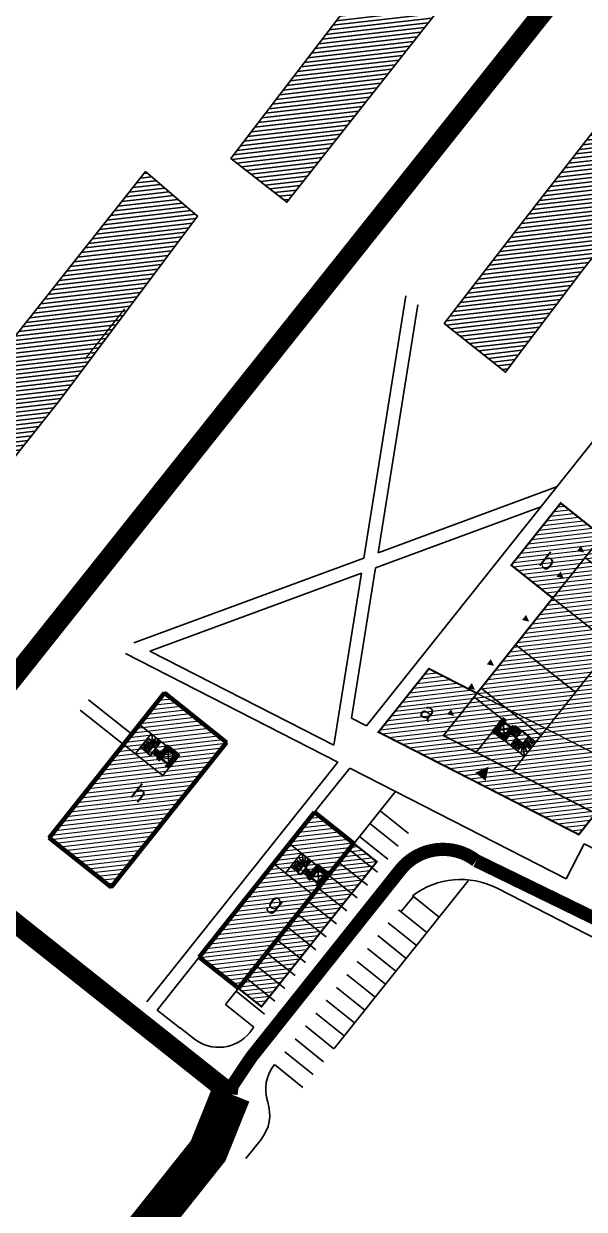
# Model space of a CAD drawing. Header units: metres. Extents: x -664657 to -643449, y -1076720 to -1062383.
# Drawn here: x -663547.6 to -663462.9, y -1063731.3 to -1063552 of the extents above; entities that cross this region are included whole.
import ezdxf

# ---------------------------------------------------------------- set-up
doc = ezdxf.new("R2010")
doc.units = ezdxf.units.M
doc.header["$LTSCALE"] = 0.1
doc.linetypes.add('DIVIDE', pattern=[31.75, 12.7, -6.35, 0, -6.35, 0, -6.35])
doc.linetypes.add('EVENDASH', pattern=[6.35, 3.175, -3.175])
doc.layers.get('0').update_dxf_attribs({"color": 8, "lineweight": 9})
for name, color, linetype in [('AA_THER_DOPRAVA', 142, 'Continuous'), ('AA_THER_katastr', 7, 'Continuous'), ('AA_THER_KOMUNIKACE', 201, 'Continuous'), ('AA_THER_popis', 6, 'Continuous'), ('AA_THER_slabá', 4, 'Continuous'), ('AA_THER_SRAFY KATASTR', 14, 'Continuous'), ('AA_THER_ZNACENI', 7, 'Continuous'), ('AA_THER_čerchovaná', 84, 'DIVIDE')]:
    doc.layers.add(name, color=color, linetype=linetype)
doc.layers.add('AA_THER_silná', color=1, linetype='Continuous', lineweight=70)
doc.styles.get("Standard").update_dxf_attribs({"font": 'arial.ttf', "width": 0.8})
pattern_1 = [(6.512676, (-659161.2434, -1067009.2145), (-0.07202362, 0.63090221), [])]

msp = doc.modelspace()

# ---------------------------------------------------------------- hatches: boundary and pattern name
at = {"layer": 'AA_THER_SRAFY KATASTR'}
h = msp.add_hatch(dxfattribs=at)
h.set_pattern_fill('ANSI31', color=256, scale=0.2, style=0)
h.set_pattern_definition(pattern_1)
h.paths.add_polyline_path([(-663482.931, -1063528.787), (-663474.118, -1063536.162), (-663507.868, -1063579.033), (-663516.368, -1063572.408)])
h.paths.add_polyline_path([(-663450.743, -1063554.787), (-663441.931, -1063562.016), (-663452.618, -1063575.766), (-663463.681, -1063589.912), (-663473.368, -1063602.775), (-663474.835, -1063604.724), (-663477.306, -1063602.775), (-663484.092, -1063597.379), (-663472.806, -1063582.787), (-663461.743, -1063568.537)])
h.paths.add_polyline_path([(-663529.243, -1063574.39), (-663521.368, -1063581.14), (-663542.056, -1063608.798), (-663576.493, -1063652.15), (-663585.243, -1063645.15)])
h.paths.add_polyline_path([(-663427.556, -1063546.912), (-663357.368, -1063602.787), (-663356.493, -1063603.412), (-663349.556, -1063594.912), (-663363.243, -1063584.037), (-663377.618, -1063572.662), (-663391.806, -1063561.412), (-663406.243, -1063550.037), (-663420.618, -1063538.662)])
at = {"layer": 'AA_THER_SRAFY KATASTR', "lineweight": 5}
h = msp.add_hatch(dxfattribs=at)
h.set_pattern_fill('ANSI31', color=1, scale=0.2, style=0)
h.set_pattern_definition(pattern_1)
h.paths.add_polyline_path([(-663399.096, -1063604.033), (-663385.007, -1063615.235), (-663383.762, -1063613.67), (-663374.369, -1063621.138), (-663430.483, -1063691.714), (-663441.377, -1063686.134), (-663438.838, -1063682.941), (-663445.496, -1063679.531), (-663461.233, -1063671.472), (-663463.772, -1063674.665), (-663494.035, -1063659.167), (-663486.417, -1063649.586), (-663479.154, -1063653.306), (-663467.708, -1063638.91), (-663473.97, -1063633.932), (-663466.502, -1063624.539), (-663441.423, -1063644.478), (-663433.955, -1063635.085), (-663452.772, -1063620.124), (-663449.038, -1063615.428), (-663455.3, -1063610.449), (-663447.832, -1063601.056), (-663441.57, -1063606.035), (-663430.368, -1063591.946), (-663436.63, -1063586.967), (-663429.162, -1063577.574), (-663397.852, -1063602.468)])
h = msp.add_hatch(dxfattribs=at)
h.set_pattern_fill('ANSI31', color=1, scale=0.2, style=0)
h.set_pattern_definition(pattern_1)
h.paths.add_polyline_path([(-663521.11, -1063693.222), (-663511.718, -1063700.69), (-663494.292, -1063678.773), (-663503.685, -1063671.305)])
h.paths.add_polyline_path([(-663516.992, -1063660.725), (-663526.385, -1063653.257), (-663543.81, -1063675.174), (-663534.417, -1063682.642)])

# ---------------------------------------------------------------- linework, layer by layer
for p, q in [((-663538.358, -1063602.787), (-663532.368, -1063595.14)), ((-663474.835, -1063604.724), (-663477.306, -1063602.775)), ((-663474.835, -1063604.724), (-663473.368, -1063602.775))]:
    msp.add_line(p, q)
at = {"layer": 'AA_THER_DOPRAVA', "color": 136, "linetype": 'EVENDASH', "ltscale": 5, "const_width": 3}
msp.add_lwpolyline([(-663516.33, -1063713.922), (-663561.452, -1063678.046, -0.4812893), (-663561.474, -1063666.425), (-663444.033, -1063518.714, -0.4338836), (-663433.388, -1063517.857), (-663335.692, -1063595.532)], format="xyb", dxfattribs=at)
at = {"layer": 'AA_THER_DOPRAVA', "const_width": 2}
msp.add_lwpolyline([(-663516.33, -1063713.922), (-663516.14, -1063712.65), (-663513.241, -1063708.32), (-663490.731, -1063680.009, -0.4101755), (-663479.261, -1063678.619), (-663414.51, -1063710.197), (-663410.865, -1063712.643), (-663405.956, -1063717.808), (-663403.453, -1063721.691), (-663373.233, -1063765.964), (-663369.708, -1063770.347), (-663365.69, -1063774.256), (-663337.731, -1063800.58)], format="xyb", dxfattribs=at)
at = {"layer": 'AA_THER_DOPRAVA', "color": 136, "linetype": 'EVENDASH', "ltscale": 5, "const_width": 6}
msp.add_lwpolyline([(-663606.783, -1063831.932), (-663519.774, -1063722.497), (-663516.33, -1063713.922)], dxfattribs=at)
at = {"layer": 'AA_THER_katastr'}
for points in [[(-663482.931, -1063528.787), (-663474.118, -1063536.162), (-663507.868, -1063579.033), (-663516.368, -1063572.408)], [(-663450.743, -1063554.787), (-663441.931, -1063562.016), (-663452.618, -1063575.766), (-663463.681, -1063589.912), (-663473.368, -1063602.775), (-663474.835, -1063604.724), (-663477.306, -1063602.775), (-663484.092, -1063597.379), (-663472.806, -1063582.787), (-663461.743, -1063568.537)], [(-663529.243, -1063574.39), (-663521.368, -1063581.14), (-663542.056, -1063608.798), (-663576.493, -1063652.15), (-663585.243, -1063645.15), (-663529.243, -1063574.39)]]:
    msp.add_lwpolyline(points, close=True, dxfattribs=at)
at = {"layer": 'AA_THER_KOMUNIKACE'}
for p, q in [((-663495.85, -1063658.238), (-663437.861, -1063585.301)), ((-663496.262, -1063632.867), (-663489.901, -1063593.222)), ((-663494.109, -1063632.071), (-663488.087, -1063594.537)), ((-663494.109, -1063632.071), (-663467.123, -1063622.106)), ((-663494.473, -1063634.338), (-663469.523, -1063625.124)), ((-663530.989, -1063645.69), (-663496.262, -1063632.867)), ((-663498.121, -1063657.075), (-663494.473, -1063634.338)), ((-663528.57, -1063646.929), (-663496.626, -1063635.133)), ((-663500.8, -1063661.151), (-663496.626, -1063635.133)), ((-663532.265, -1063647.284), (-663500.198, -1063663.706)), ((-663528.57, -1063646.929), (-663500.8, -1063661.151)), ((-663531.319, -1063659.464), (-663537.843, -1063654.276)), ((-663532.564, -1063661.029), (-663539.092, -1063655.839)), ((-663495.85, -1063658.238), (-663498.121, -1063657.075)), ((-663529.036, -1063699.977), (-663500.198, -1063663.706)), ((-663503.685, -1063671.305), (-663498.382, -1063664.636)), ((-663498.382, -1063664.636), (-663491.477, -1063668.172)), ((-663491.477, -1063668.172), (-663517.161, -1063700.355)), ((-663465.675, -1063681.386), (-663491.477, -1063668.172)), ((-663493.781, -1063671.059), (-663489.482, -1063674.489)), ((-663495.34, -1063673.013), (-663491.041, -1063676.443)), ((-663496.9, -1063674.967), (-663492.601, -1063678.397)), ((-663462.94, -1063676.046), (-663465.675, -1063681.386)), ((-663447.364, -1063684.023), (-663462.94, -1063676.046)), ((-663498.459, -1063676.921), (-663494.16, -1063680.351)), ((-663500.018, -1063678.875), (-663495.719, -1063682.305)), ((-663501.578, -1063680.829), (-663497.279, -1063684.259)), ((-663503.137, -1063682.783), (-663498.838, -1063686.213)), ((-663480.493, -1063681.662), (-663500.743, -1063707.037)), ((-663417.238, -1063712.933), (-663476.121, -1063682.778)), ((-663504.697, -1063684.737), (-663500.398, -1063688.168)), ((-663488.768, -1063684.015), (-663490.639, -1063686.36)), ((-663488.768, -1063684.015), (-663488.88, -1063683.926)), ((-663488.768, -1063684.015), (-663484.86, -1063687.134)), ((-663506.256, -1063686.691), (-663501.957, -1063690.122)), ((-663491.03, -1063686.048), (-663486.731, -1063689.479)), ((-663507.815, -1063688.645), (-663503.516, -1063692.076)), ((-663492.589, -1063688.002), (-663488.29, -1063691.433)), ((-663509.375, -1063690.599), (-663505.076, -1063694.03)), ((-663494.149, -1063689.956), (-663489.85, -1063693.387)), ((-663495.708, -1063691.91), (-663491.409, -1063695.341)), ((-663521.11, -1063693.222), (-663527.459, -1063701.207)), ((-663510.934, -1063692.553), (-663506.635, -1063695.984)), ((-663497.267, -1063693.864), (-663492.968, -1063697.295)), ((-663512.494, -1063694.507), (-663508.195, -1063697.938)), ((-663498.827, -1063695.818), (-663494.528, -1063699.249)), ((-663509.72, -1063699.849), (-663514.001, -1063696.397)), ((-663500.386, -1063697.772), (-663496.087, -1063701.203)), ((-663511.279, -1063701.803), (-663515.561, -1063698.351)), ((-663527.459, -1063701.207), (-663524.018, -1063703.944)), ((-663512.866, -1063703.791), (-663517.161, -1063700.355)), ((-663501.945, -1063699.726), (-663497.647, -1063703.157)), ((-663503.505, -1063701.68), (-663499.206, -1063705.111)), ((-663523.993, -1063703.912), (-663521.874, -1063705.565)), ((-663512.866, -1063703.791), (-663513.493, -1063704.578)), ((-663500.768, -1063707.068), (-663505.05, -1063703.616)), ((-663502.338, -1063709.014), (-663506.619, -1063705.562)), ((-663503.907, -1063710.96), (-663508.188, -1063707.508)), ((-663509.758, -1063709.454), (-663509.758, -1063709.454)), ((-663505.476, -1063712.906), (-663509.758, -1063709.454)), ((-663511.771, -1063720.767), (-663514.056, -1063723.637))]:
    msp.add_line(p, q, dxfattribs=at)
for centre, radius, start, end in [((-663481.591, -1063693.458), 12, 62.88205, 127.40297), ((-663518.183, -1063700.835), 6, 232.03619, 321.4091), ((-663505.087, -1063713.22), 6, 141.1155, 198.51379), ((-663516.466, -1063717.031), 6, 321.48811, 18.51379)]:
    msp.add_arc(centre, radius, start, end, dxfattribs=at)
at = {"layer": 'AA_THER_silná'}
for p, q in [((-663526.385, -1063653.257), (-663543.81, -1063675.174)), ((-663516.992, -1063660.725), (-663526.385, -1063653.257)), ((-663475.205, -1063657.337), (-663475.322, -1063657.244)), ((-663474.977, -1063657.774), (-663474.852, -1063657.617)), ((-663474.116, -1063658.458), (-663473.991, -1063658.302)), ((-663474.977, -1063660.265), (-663473.639, -1063658.582)), ((-663516.992, -1063660.725), (-663534.417, -1063682.642)), ((-663525.92, -1063661.393), (-663527.258, -1063663.076)), ((-663526.782, -1063663.199), (-663526.906, -1063663.356)), ((-663525.921, -1063663.884), (-663526.045, -1063664.04)), ((-663503.685, -1063671.305), (-663521.11, -1063693.222)), ((-663497.746, -1063676.027), (-663503.685, -1063671.305)), ((-663534.417, -1063682.642), (-663543.81, -1063675.174)), ((-663497.78, -1063675.989), (-663515.206, -1063697.906)), ((-663503.221, -1063679.441), (-663504.559, -1063681.123)), ((-663504.082, -1063681.247), (-663504.206, -1063681.404)), ((-663503.221, -1063681.932), (-663503.345, -1063682.088)), ((-663515.211, -1063697.912), (-663521.11, -1063693.222))]:
    msp.add_line(p, q, dxfattribs=at)
at = {"layer": 'AA_THER_silná', "const_width": 0.25}
for points in [[(-663484.232, -1063659.693), (-663460.24, -1063629.517), (-663451.199, -1063636.705), (-663473.746, -1063665.064), (-663484.232, -1063659.693)], [(-663462.823, -1063632.766), (-663453.782, -1063639.954)], [(-663467.708, -1063638.91), (-663458.668, -1063646.098)], [(-663473.309, -1063645.955), (-663464.269, -1063653.143)], [(-663469.489, -1063659.709), (-663478.53, -1063652.521)], [(-663475.205, -1063657.337), (-663479.588, -1063653.852)], [(-663473.746, -1063665.064), (-663438.838, -1063682.941), (-663417.369, -1063655.938)], [(-663528.386, -1063659.432), (-663530.168, -1063658.016)], [(-663475.322, -1063657.244), (-663479.284, -1063662.227)], [(-663476.753, -1063659.044), (-663471.979, -1063662.84)], [(-663530.782, -1063662.446), (-663532.564, -1063661.029)], [(-663505.686, -1063677.48), (-663507.468, -1063676.063)], [(-663508.082, -1063680.494), (-663509.864, -1063679.077)]]:
    msp.add_lwpolyline(points, dxfattribs=at)
at = {"layer": 'AA_THER_silná'}
for points in [[(-663473.991, -1063658.302), (-663473.639, -1063658.582), (-663474.977, -1063660.265), (-663476.543, -1063659.02), (-663475.205, -1063657.337), (-663474.852, -1063657.617)], [(-663474.116, -1063658.458), (-663473.92, -1063658.614), (-663475.009, -1063659.984), (-663476.262, -1063658.988), (-663475.173, -1063657.618), (-663474.977, -1063657.774)], [(-663526.906, -1063663.356), (-663527.258, -1063663.076), (-663525.92, -1063661.393), (-663524.355, -1063662.637), (-663525.693, -1063664.32), (-663526.045, -1063664.04)], [(-663526.782, -1063663.199), (-663526.977, -1063663.043), (-663525.888, -1063661.674), (-663524.636, -1063662.669), (-663525.725, -1063664.039), (-663525.921, -1063663.884)], [(-663504.206, -1063681.404), (-663504.559, -1063681.123), (-663503.221, -1063679.441), (-663501.655, -1063680.685), (-663502.993, -1063682.368), (-663503.345, -1063682.088)], [(-663504.082, -1063681.247), (-663504.278, -1063681.091), (-663503.189, -1063679.722), (-663501.936, -1063680.717), (-663503.025, -1063682.087), (-663503.221, -1063681.932)]]:
    msp.add_lwpolyline(points, dxfattribs=at)
at = {"layer": 'AA_THER_silná', "const_width": 0.25}
for points in [[(-663524.237, -1063662.731), (-663528.386, -1063659.432), (-663530.782, -1063662.446), (-663526.633, -1063665.744)], [(-663501.538, -1063680.779), (-663505.686, -1063677.48), (-663508.082, -1063680.494), (-663503.934, -1063683.792)]]:
    msp.add_lwpolyline(points, close=True, dxfattribs=at)
at = {"layer": 'AA_THER_slabá'}
for p, q in [((-663475.173, -1063657.618), (-663475.009, -1063659.984)), ((-663474.116, -1063658.458), (-663474.977, -1063657.774)), ((-663474.054, -1063658.38), (-663474.915, -1063657.695)), ((-663473.359, -1063658.23), (-663473.639, -1063658.582)), ((-663472.42, -1063658.976), (-663473.359, -1063658.23)), ((-663528.076, -1063661.212), (-663528.738, -1063660.116)), ((-663528.076, -1063661.212), (-663528.269, -1063659.526)), ((-663528.076, -1063661.212), (-663527.693, -1063659.983)), ((-663473.92, -1063658.614), (-663476.262, -1063658.988)), ((-663473.26, -1063660.033), (-663474.199, -1063659.286)), ((-663473.092, -1063659.822), (-663474.031, -1063659.075)), ((-663473.252, -1063660.103), (-663473.999, -1063661.043)), ((-663472.924, -1063659.61), (-663473.863, -1063658.864)), ((-663473.73, -1063659.66), (-663472.889, -1063658.603)), ((-663472.756, -1063659.399), (-663473.695, -1063658.652)), ((-663472.588, -1063659.188), (-663473.527, -1063658.441)), ((-663473.291, -1063660.072), (-663472.389, -1063658.937)), ((-663472.195, -1063660.944), (-663473.291, -1063660.072)), ((-663473.221, -1063660.064), (-663472.381, -1063659.008)), ((-663472.203, -1063660.873), (-663473.221, -1063660.064)), ((-663472.389, -1063658.937), (-663471.293, -1063659.809)), ((-663472.381, -1063659.008), (-663471.363, -1063659.817)), ((-663472.203, -1063660.873), (-663471.363, -1063659.817)), ((-663472.195, -1063660.944), (-663471.293, -1063659.809)), ((-663471.492, -1063660.059), (-663470.553, -1063660.806)), ((-663471.324, -1063659.848), (-663470.385, -1063660.595)), ((-663528.947, -1063662.308), (-663529.887, -1063661.561)), ((-663528.779, -1063662.096), (-663529.719, -1063661.349)), ((-663528.611, -1063661.885), (-663529.551, -1063661.138)), ((-663529.417, -1063661.934), (-663528.172, -1063660.369)), ((-663528.443, -1063661.674), (-663529.383, -1063660.927)), ((-663528.275, -1063661.462), (-663529.214, -1063660.715)), ((-663528.107, -1063661.251), (-663529.046, -1063660.504)), ((-663528.076, -1063661.212), (-663528.978, -1063662.347)), ((-663528.068, -1063661.282), (-663528.908, -1063662.339)), ((-663527.677, -1063661.593), (-663528.517, -1063662.65)), ((-663527.606, -1063661.585), (-663528.509, -1063662.72)), ((-663528.172, -1063660.369), (-663527.28, -1063661.078)), ((-663528.076, -1063661.212), (-663527.329, -1063660.272)), ((-663528.076, -1063661.212), (-663527.606, -1063661.585)), ((-663528.068, -1063661.282), (-663527.677, -1063661.593)), ((-663527.865, -1063661.38), (-663527.118, -1063660.44)), ((-663526.922, -1063662.653), (-663527.862, -1063661.906)), ((-663526.754, -1063662.442), (-663527.694, -1063661.695)), ((-663527.653, -1063661.548), (-663526.907, -1063660.609)), ((-663525.725, -1063664.039), (-663525.888, -1063661.674)), ((-663473.041, -1063660.271), (-663473.787, -1063661.211)), ((-663472.099, -1063661.787), (-663473.625, -1063660.573)), ((-663472.829, -1063660.439), (-663473.576, -1063661.379)), ((-663472.618, -1063660.607), (-663473.365, -1063661.547)), ((-663472.407, -1063660.776), (-663473.153, -1063661.715)), ((-663472.164, -1063660.904), (-663472.942, -1063661.883)), ((-663472.195, -1063660.944), (-663472.472, -1063662.256)), ((-663472.195, -1063660.944), (-663472.003, -1063662.63)), ((-663472.195, -1063660.944), (-663471.598, -1063662.121)), ((-663472.164, -1063660.904), (-663471.225, -1063661.651)), ((-663470.854, -1063660.221), (-663472.099, -1063661.787)), ((-663471.996, -1063660.693), (-663471.057, -1063661.44)), ((-663471.828, -1063660.482), (-663470.889, -1063661.229)), ((-663471.66, -1063660.27), (-663470.721, -1063661.017)), ((-663470.385, -1063660.595), (-663470.267, -1063660.688)), ((-663528.509, -1063662.72), (-663528.978, -1063662.347)), ((-663528.517, -1063662.65), (-663528.908, -1063662.339)), ((-663527.258, -1063663.076), (-663528.198, -1063662.329)), ((-663527.09, -1063662.864), (-663528.03, -1063662.117)), ((-663527.224, -1063662.068), (-663527.728, -1063662.702)), ((-663526.977, -1063663.043), (-663524.636, -1063662.669)), ((-663526.844, -1063663.277), (-663525.983, -1063663.962)), ((-663526.782, -1063663.199), (-663525.921, -1063663.884)), ((-663505.376, -1063679.26), (-663505.569, -1063677.574)), ((-663505.376, -1063679.26), (-663504.993, -1063678.031)), ((-663506.248, -1063680.355), (-663507.187, -1063679.609)), ((-663506.08, -1063680.144), (-663507.019, -1063679.397)), ((-663505.912, -1063679.933), (-663506.851, -1063679.186)), ((-663506.717, -1063679.982), (-663505.473, -1063678.417)), ((-663505.744, -1063679.721), (-663506.683, -1063678.975)), ((-663505.576, -1063679.51), (-663506.515, -1063678.763)), ((-663505.408, -1063679.299), (-663506.347, -1063678.552)), ((-663505.376, -1063679.26), (-663506.279, -1063680.395)), ((-663505.368, -1063679.33), (-663506.209, -1063680.387)), ((-663505.376, -1063679.26), (-663506.039, -1063678.164)), ((-663504.977, -1063679.641), (-663505.817, -1063680.698)), ((-663504.907, -1063679.633), (-663505.809, -1063680.768)), ((-663505.473, -1063678.417), (-663504.58, -1063679.126)), ((-663505.376, -1063679.26), (-663504.63, -1063678.32)), ((-663505.376, -1063679.26), (-663504.907, -1063679.633)), ((-663505.368, -1063679.33), (-663504.977, -1063679.641)), ((-663505.165, -1063679.428), (-663504.418, -1063678.488)), ((-663504.055, -1063680.489), (-663504.994, -1063679.743)), ((-663504.954, -1063679.596), (-663504.207, -1063678.656)), ((-663503.025, -1063682.087), (-663503.189, -1063679.722)), ((-663505.809, -1063680.768), (-663506.279, -1063680.395)), ((-663505.817, -1063680.698), (-663506.209, -1063680.387)), ((-663504.559, -1063681.123), (-663505.498, -1063680.377)), ((-663504.391, -1063680.912), (-663505.33, -1063680.165)), ((-663504.223, -1063680.701), (-663505.162, -1063679.954)), ((-663504.524, -1063680.116), (-663505.028, -1063680.75)), ((-663504.278, -1063681.091), (-663501.936, -1063680.717)), ((-663504.144, -1063681.325), (-663503.283, -1063682.01)), ((-663504.082, -1063681.247), (-663503.221, -1063681.932))]:
    msp.add_line(p, q, dxfattribs=at)
at = {"layer": 'AA_THER_SRAFY KATASTR'}
msp.add_lwpolyline([(-663484.232, -1063659.693), (-663429.759, -1063687.59), (-663377.18, -1063621.459), (-663424.144, -1063584.118)], close=True, dxfattribs=at)
at = {"layer": 'AA_THER_SRAFY KATASTR', "const_width": 0.3}
msp.add_lwpolyline([(-663461.233, -1063671.472), (-663463.772, -1063674.665), (-663494.035, -1063659.167), (-663486.417, -1063649.586), (-663479.154, -1063653.306), (-663467.708, -1063638.91), (-663473.97, -1063633.932), (-663466.502, -1063624.539), (-663441.423, -1063644.478)], dxfattribs=at)
for points in [[(-663526.385, -1063653.257), (-663516.992, -1063660.725), (-663534.417, -1063682.642), (-663543.81, -1063675.174)], [(-663521.11, -1063693.222), (-663511.718, -1063700.69), (-663494.292, -1063678.773), (-663503.685, -1063671.305)]]:
    msp.add_lwpolyline(points, close=True, dxfattribs=at)
at = {"layer": 'AA_THER_ZNACENI', "color": 20}
for points in [[(-663462.956, -1063632.022, 0, 1, 0), (-663463.739, -1063631.399, 0, 0, 0)], [(-663479.456, -1063652.774, 0, 1, 0), (-663480.239, -1063652.152, 0, 0, 0)]]:
    msp.add_lwpolyline(points, format="xyseb", dxfattribs=at)
at = {"layer": 'AA_THER_ZNACENI', "color": 171}
for points in [[(-663466.046, -1063635.908, 0, 1, 0), (-663466.829, -1063635.285, 0, 0, 0)], [(-663471.26, -1063642.465, 0, 1, 0), (-663472.043, -1063641.843, 0, 0, 0)], [(-663476.581, -1063649.157, 0, 1, 0), (-663477.363, -1063648.535, 0, 0, 0)], [(-663482.599, -1063656.727, 0, 1, 0), (-663483.382, -1063656.104, 0, 0, 0)]]:
    msp.add_lwpolyline(points, format="xyseb", dxfattribs=at)
at = {"layer": 'AA_THER_ZNACENI', "color": 53}
msp.add_lwpolyline([(-663477.384, -1063664.372, 0, 2, 0), (-663478.628, -1063665.937, 0, 0, 0)], format="xyseb", dxfattribs=at)
at = {"layer": 'AA_THER_čerchovaná', "const_width": 0.2}
for points in [[(-663466.502, -1063624.539), (-663432.061, -1063651.922), (-663439.529, -1063661.315), (-663473.97, -1063633.932), (-663466.502, -1063624.539)], [(-663515.211, -1063697.912), (-663511.718, -1063700.69), (-663494.292, -1063678.773), (-663497.746, -1063676.027)]]:
    msp.add_lwpolyline(points, dxfattribs=at)
msp.add_lwpolyline([(-663494.035, -1063659.167), (-663463.772, -1063674.665), (-663456.155, -1063665.084), (-663486.417, -1063649.586)], close=True, dxfattribs=at)

# ---------------------------------------------------------------- texts
at = {"layer": 'AA_THER_popis'}
for s, p in [('b', (-663469.963, -1063633.747)), ('a', (-663488.021, -1063656.459)), ('h', (-663531.697, -1063668.797)), ('g', (-663510.947, -1063685.295))]:
    msp.add_text(s, height=2.5, rotation=321.51268, dxfattribs=at).set_placement(p)

doc.saveas('drawing.dxf')
